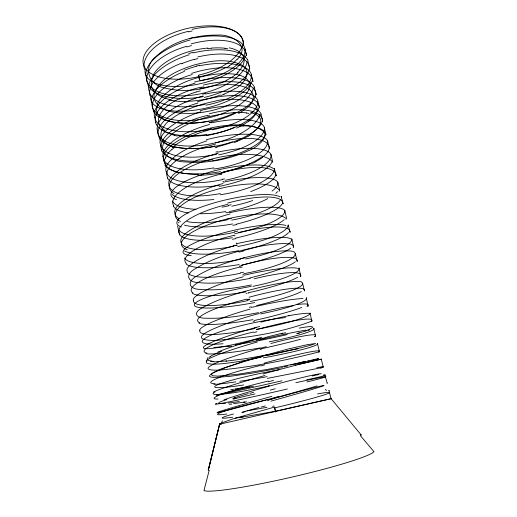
<?xml version="1.0" encoding="UTF-8"?>
<svg xmlns="http://www.w3.org/2000/svg" width="517" height="517" viewBox="0 0 517 517"><rect width="100%" height="100%" fill="white"/><g stroke="black" fill="none" stroke-linecap="round" stroke-linejoin="round"><path stroke-width="0.78" d="M251.256 75.295L251.243 74.726L252.923 81.544M244.916 49.832L244.896 48.992L246.544 55.642M294.955 254.681A54.899 8.298 -12.7 0 0 295.369 253.744C294.509 250.034 288.751 251.256 285.946 250.823C274.63 251.081 263.463 253.252 252.445 255.689C233.335 260.342 214.012 265.783 197.022 275.949C186.378 281.481 188.679 289.307 200.266 289.417C217.437 290.935 234.653 288.131 251.501 284.97M219.563 424.211L208.739 468.499L219.628 424.224L220.139 424.063L219.499 423.682L232.669 418.977L274.236 407.163M208.267 469.934L219.628 424.224L331.177 398.685L275.399 411.241L240.696 417.419M157 105.313L157.724 103.419M165.136 158.842L165.854 157.084M242.053 46.782C239.746 52.275 235.991 56.547 231.299 60.334C222.232 67.52 211.311 71.986 200.176 74.803C196.072 73.918 202.063 85.861 198.496 75.204M242.079 46.717L242.848 45.095A6.495 3.083 -15.5 0 1 242.925 44.966L242.945 44.934M221.709 422.247L222.368 420.799M152.605 77.989L153.614 75.967M237.174 59.403C251.592 45.399 230.776 33.741 217.612 35.111C195.361 34.742 171.883 41.463 155.475 56.993C142.375 67.501 149.187 85.525 164.845 87.968C185.48 93.344 207.899 89.467 226.879 80.271M248.923 106.198L250.344 104.673M163.43 95.645C178.417 82.087 198.793 75.921 218.568 73.905C229.031 73.692 245.956 72.206 250.209 84.42C249.058 97.157 234.214 102.502 224.074 106.896C208.396 112.435 191.322 114.987 174.804 112.351C164.781 111.349 150.189 103.801 154.88 91.625C161.911 76.891 178.604 70.15 193.19 65.265C208.862 61.096 226.957 57.607 242.105 65.252C253.311 71.734 243.042 85.208 234.763 88.834M236.263 74.261L238.13 72.651M171.786 149.71L174.003 147.836M248.935 121.211C276.498 98.87 227.486 96.589 214.82 101.28C199.316 104.363 183.858 109.662 171.108 119.22C164.076 123.886 156.005 135.176 164.451 142.375M209.282 357.363L210.581 356.523M226.814 67.488L229.27 65.963M248.192 136.294L250.545 134.892M238.602 113.527L241.051 112.131M178.733 99.503L181.99 97.823M255.825 161.756L252.393 163.469M236.553 128.074L239.365 126.794M181.764 63.843L182.204 63.669M218.853 352.523L221.644 351.392M221.076 95.432L224.081 94.249M233.942 142.627L237.077 141.471M308.003 330.492L309.547 329.969M232.786 398.601L235.752 397.644M297.437 364.55L321.425 359.121L297.197 364.873L266.423 373.016A56.773 2.585 -15.5 0 0 263.082 374.011M196.454 92.013L200.299 90.837M249.782 393.385L253.718 392.241M242.266 412.476L245.685 411.48M247.21 299.673L249.498 299.033M253.944 332.521L256.968 331.675M240.605 267.47L242.182 267.03M242.673 274.947L243.914 274.598M249.31 307.298L251.268 306.755M256.083 340.302L258.771 339.553M261.066 407.105L265.202 405.948M234.13 235.894L235.002 235.649M236.166 243.223L236.696 243.074M316.96 374.987L318.478 374.567M221.056 174.688L221.567 174.546M222.685 181.829L223.531 181.596M207.627 116.002L209.469 115.511M209.204 122.878L211.369 122.303M214.277 145.064L215.46 144.747M215.88 152.076L217.392 151.668M201.1 87.47L203.588 86.817M202.645 94.223L205.456 93.487M260.49 338.997L264.859 337.821M268.504 354.584L244.224 361.525L225.606 367.645L213.45 372.667L210.348 374.567L209.353 376.176L210.994 377.119L214.936 377.449L230.039 376.344L253.214 372.951L280.686 367.949M266.326 346.726C262.765 347.146 178.804 371.271 218.904 370.12C252.852 367.005 286.483 360.291 319.467 351.78L317.47 343.695M296.635 333.756L299.343 333.038M259.444 313.599C253.382 314.181 169.55 339.863 214.684 340.47C247.527 337.885 281.08 332.825 311.906 321.096L309.954 313.16M283.846 366.967L287.795 365.946M317.018 359.024L318.485 358.604L301.85 362.404M315.939 359.289L314.588 359.619M312.972 360.006L313.813 359.806M281.675 333.588L285.565 332.677M311.098 360.439L312.068 360.213M307.848 361.183L308.992 360.924M305.398 361.726L268.653 369.19L237.626 374.289L217.702 376.137L212.81 375.756L211.421 374.715L212.048 373.649L213.941 372.292L221.489 368.776L248.916 359.567L288.557 348.904L307.072 344.736L315.616 343.462L311.654 344.981L301.023 347.754L272.789 353.899L246.189 358.598L225.929 361.189M295.213 365.015L296.331 364.782M223.447 172.684L220.921 173.169M250.286 278.359C233.432 281.552 216.177 284.324 198.993 282.65C187.587 282.463 184.582 274.553 195.297 268.75C212.073 258.371 231.345 252.916 250.377 248.289C261.428 245.859 272.646 243.72 283.995 243.578C286.877 244.024 292.913 242.932 293.617 246.816L291.775 238.789M217.011 147.339L215.091 147.707M224.565 178.869L222.323 179.302M218.103 153.426L216.474 153.736M258.513 312.643C241.478 315.829 224.204 318.782 206.819 318.226C195.885 318.666 192.02 312.656 203.33 307.176C220.759 297.779 240.037 292.46 259.146 287.601C270.313 284.97 281.591 282.566 293.042 281.591C295.705 281.965 301.385 280.027 302.574 283.18L304.494 290.974A55.545 5.525 -13.1 0 0 304.532 290.528M281.319 367.826L282.586 367.574M210.186 122.497L209.359 122.652M211.369 128.468L210.716 128.591M248.367 293.113L247.785 293.223M249.879 299.724L247.255 300.196M254.752 321.025L253.033 321.335M256.296 327.746L254.261 328.114M261.253 349.421L260.154 349.615M262.817 356.258L261.408 356.51M267.386 378.392L323.293 367.335L321.283 359.173M269.454 385.268L268.672 385.411M274.592 407.706L275.516 411.907M246.628 293.43L246.047 293.533M215.996 173.951L219.719 173.344M243.326 402.375L246.583 401.845M246.396 387.414L249.892 386.852M229.393 404.384L231.81 404.081M230.782 389.637L233.6 389.282M228.255 346.468L231.635 346.099M207.685 48.63L211.375 48.262M324.838 374.819L327.164 383.039M233.18 112.719C209.605 114.948 184.343 121.43 167.043 138.537C153.911 151.791 173.111 162.222 185.254 161.924C206.658 163.773 228.54 159.611 248.095 150.828C258.623 147.332 276.136 131.337 255.262 127.208M197.778 175.496L201.313 175.392M213.825 347.379L216.332 347.327M240.224 126.083L243.669 126.038M184.349 101.81L187.665 101.804M213.663 361.745L215.673 361.771M224.934 48.372L227.913 48.779M246.215 113.016L248.935 113.43M169.162 99.988L171.961 100.602M174.559 135.448L177.279 136.055M171.993 146.615L174.403 147.403M325.29 389.566L326.608 390.393M163.753 130.743L165.498 131.9M331.145 398.697L361.17 434.965M181.112 241.853L180.866 241.277A54.246 13.455 -15.5 0 1 230.046 213.922M148.502 86.326L147.959 85.092M179.638 234.964L179.451 234.518M149.743 92.375L149.271 91.296M175.095 213.385L174.765 212.532A53.762 15.42 -15.6 0 1 223.092 183.522M173.673 206.677L173.369 205.902M254.461 87.787L256.161 94.844M260.975 114.244L262.701 121.249M264.277 127.647L266.016 134.711A52.908 20.893 -13 0 0 202.141 130.29A52.908 20.893 -13 0 0 166.067 164.69M267.606 141.173L269.357 148.108M272.73 161.995L270.966 154.68M274.353 168.568L276.136 175.819L276.136 175.476M279.574 189.765L277.771 182.191M281.216 196.46L283.038 203.834L283.038 203.355M295.323 253.75L297.21 261.402A55.035 7.723 -13 0 0 297.23 260.885M298.936 268.401L300.836 276.117M306.245 298.102L308.184 305.961M315.667 336.36L313.696 328.353A56.159 4.937 -10.3 0 1 269.228 341.815M329.019 390.574L331.022 398.704M151.798 87.483L151.403 85.699A49.044 24.15 -13.5 0 1 152.502 77.996M177.602 225.974L179.173 233.316M275.399 411.241L275.509 411.842M275.277 410.601L274.753 407.732M290.069 231.829L290.069 232.288L288.208 224.843A54.408 10.398 -12.6 0 1 287.801 226.129M243.397 42.905L243.391 44.546L243.358 42.704A51.177 24.745 -12.9 0 0 189.855 27.918A51.177 24.745 -12.9 0 0 143.222 63.423A51.177 24.745 -12.9 0 0 198.825 76.613M284.705 210.193L286.534 218.032A54.291 10.876 -12.9 0 1 286.011 219.331M249.737 68.994L248.057 61.775A51.61 21.449 -12.9 0 0 247.514 59.261M257.712 101.248L259.411 107.898A52.43 20.738 -15.7 0 0 197.261 101.901M192.059 29.366A51.312 24.441 -15.9 0 1 243.287 42.879M221.211 424.295A57.206 2.449 -13.2 0 1 219.712 424.16M360.666 434.493A78.442 4.614 -12.9 0 1 360.465 435.721L373.978 451.684A87.728 7.283 -12.9 0 1 290.27 477.475A87.728 7.283 -12.9 0 1 203.969 490.555L209.191 470.315A78.442 4.614 -12.9 0 1 208.551 469.274M243.184 416.812A54.498 1.835 -11.1 0 1 235.371 418.098M232.695 417.193A53.38 2.411 -12 0 1 233.51 414.001M241.82 412.398A54.343 1.396 -15.2 0 1 258.952 407.486M267.916 400.158A53.425 0.885 -15.5 0 1 324.01 385.508A53.425 0.885 -15.5 0 1 270.908 401.16M244.903 401.935A54.395 2.637 -10.9 0 1 233.555 403.661M239.293 401.522A53.393 3.309 -11.6 0 1 228.217 403.047M225.599 403.312A53.393 3.309 -11.6 0 1 226.911 399.557M233.774 398.064A54.291 2.772 -15 0 1 248.296 393.611M224.048 399.777A53.438 2.081 -15.4 0 1 279.6 383.336A53.438 2.081 -15.4 0 1 321.303 373.772M318.879 374.25A54.44 0.646 -13.7 0 1 312.384 376.001M281.952 380.796A53.561 0.556 -12.8 0 1 218.523 394.82A53.561 0.556 -12.8 0 1 253.511 386.16M247.41 387.071A54.64 3.419 -10.7 0 1 234.925 388.926M243.701 384.952A53.736 4.285 -11.3 0 1 217.819 384.713A53.736 4.285 -11.3 0 1 278.896 369.797M290.722 364.983A54.634 1.538 -15.2 0 1 305.366 361.351M226.679 360.937A55.836 6.417 -11.2 0 1 216.358 361.577M213.844 361.693A53.671 6.65 -12 0 1 210.555 361.441M212.086 361.021A54.854 6.921 -12.2 0 1 208.138 357.583M210.044 356.627A55.862 6.895 -14.2 0 1 218.064 352.639M217.922 352.025A54.88 6.301 -14.9 0 1 260.529 338.267M265.111 337.536A55.894 4.498 -15.4 0 1 282.605 333.161M299.291 328.114A55.125 3.761 -15.1 0 1 305.883 330.802M306.626 330.738A56.282 3.05 -11.8 0 1 297.721 333.291M287.31 334.544A55.351 3.697 -11 0 1 235.229 344.865M228.869 346.222A56.56 7.367 -10.9 0 1 216.985 347.127M223.047 343.747A55.752 8.117 -11.7 0 1 212.203 334.686A55.752 8.117 -11.7 0 1 285.604 317.554M260.923 322.123A55.939 4.55 -14.9 0 1 289.333 315.603M288.324 315.745A55.939 3.774 -12.9 0 1 309.263 313.328M226.142 67.242A48.624 22.128 -10.5 0 1 198.799 76.943M328.76 390.639A57.251 2.191 -12.9 0 1 329.219 390.774M278.605 396.487A57.154 0.982 -15.5 0 1 217.108 412.579A57.154 0.982 -15.5 0 1 271.852 396.332M317.522 393.928A57.284 2.327 -13.3 0 1 324.282 394.852A57.284 2.327 -13.3 0 1 274.391 407.958M274.21 406A57.297 0.355 -10.3 0 1 272.549 406.297M267.018 407.299A57.297 0.355 -10.3 0 1 247.107 410.866M226.763 414.02A57.213 3.16 -13 0 1 266.449 399.88M267.367 400.268A57.18 0.892 -15.5 0 1 272.336 398.891M317.024 385.934A57.154 0.801 -15.5 0 1 272.297 398.678M327.313 383.007A57.122 1.577 -13.2 0 1 327.022 383.259M287.349 388.978A57.057 1.241 -12.8 0 1 232.463 401.179A57.057 1.241 -12.8 0 1 216.914 403.48M233.122 399.169A57.057 1.241 -12.8 0 1 255.004 393.909M295.86 382.729A57.012 1.092 -13.1 0 1 306.969 381.985M270.339 390.096A57.038 1.163 -15.5 0 1 275.193 388.758M218.077 399.027A56.935 4.362 -13.3 0 1 268.233 381.094M268.433 381.798A56.909 1.926 -15.5 0 1 273.571 380.383M316.837 367.742A56.883 1.764 -15.5 0 1 320.695 368.098M213.482 392.06A56.805 2.669 -15.5 0 1 264.962 375.497M268.691 385.966A56.883 4.692 -12.7 0 1 215.066 391.886M323.364 375.025A56.954 1.713 -10.3 0 1 306.775 379.788M267.186 376.667A56.76 2.805 -10.3 0 1 239.83 381.268M235.746 381.882A56.76 2.805 -10.3 0 1 213.825 384.383M215.13 383.692A56.676 5.538 -13 0 1 260.141 365.538M260.704 365.991A56.644 3.289 -15.5 0 1 264.568 364.912M264.155 363.167A56.618 3.192 -15.5 0 1 318.918 351.838M319.403 351.702A56.586 0.879 -13.1 0 1 318.711 351.948M266.772 355.625A56.469 1.37 -13 0 1 298.27 348.704M317.593 343.663A56.443 1.519 -12.7 0 1 317.38 343.811M270.85 343.495A56.347 4.142 -15.5 0 1 314.258 336.729M315.544 336.393A56.321 2.081 -12.9 0 1 315.17 336.599M313.748 328.114A56.185 2.682 -12.9 0 1 313.793 328.334M258.862 339.947A56.211 2.572 -13.2 0 1 306.038 330.15M206.231 361.047A56.275 4.97 -15.5 0 1 257.33 342.008M261.415 357.066A56.347 7.012 -12.8 0 1 206.936 360.963M317.645 343.773A56.418 4.117 -10.3 0 1 263.276 357.874M300.539 339.294A56.295 2.236 -12.6 0 1 261.085 348.859M260.045 347.909A56.224 5.183 -10.3 0 1 205.766 353.589M206.942 353.072A56.146 7.826 -13 0 1 253.524 331.985M256.503 329.646A56.082 5.454 -15.5 0 1 311.415 320.928M311.984 320.779A56.062 3.244 -13.1 0 1 311.783 321.122M261.983 337.252A56.049 5.532 -15.5 0 1 203.336 347.702A56.049 5.532 -15.5 0 1 259.702 326.427M260.07 312.688A55.836 6.314 -15.4 0 1 293.766 305.547M297.113 304.571A55.81 5.099 -14.8 0 1 306.911 306.271M308.119 305.98A55.797 4.401 -12.9 0 1 307.725 306.381M310.019 313.14A55.92 3.865 -12.7 0 1 309.702 313.515M301.812 307.428A55.771 4.563 -12.6 0 1 254.603 320.45M252.975 319.648A55.707 7.471 -10.3 0 1 198.838 323.119M199.795 322.782A55.629 10.036 -13 0 1 246.913 299.117M249.084 297.243A55.571 7.749 -15.5 0 1 304.39 290.567M301.308 291.575A55.519 5.648 -12.8 0 1 256.658 305.521M306.31 297.727A55.668 4.983 -12.9 0 1 306.297 298.089M306.361 298.076A55.636 7.225 -10.3 0 1 260.536 313.935M251.424 307.428A55.694 4.853 -13.2 0 1 303.007 298.613M199.698 330.421A55.752 7.219 -15.5 0 1 250.183 309.063M254.261 328.657A55.823 9.254 -12.8 0 1 200.001 330.376M310.064 313.457A55.894 6.398 -10.3 0 1 256.697 329.31M254.635 302.568A55.409 8.285 -10.3 0 1 194.34 305.185A55.409 8.285 -10.3 0 1 251.249 286.392M254.177 278.805A55.306 8.576 -15.4 0 1 300.306 276.252M300.784 276.13A55.287 6.643 -12.9 0 1 300.351 276.782M302.626 283.167A55.409 6.126 -12.7 0 1 302.258 283.807M297.669 277.248A55.261 6.779 -12.6 0 1 248.283 292.784M246.021 291.859A55.196 9.668 -10.3 0 1 192.35 293.191M192.938 292.887A55.119 12.156 -13 0 1 240.379 266.914M241.769 265.234A55.06 9.92 -15.5 0 1 297.107 260.917M295.343 261.744A55.009 7.845 -12.8 0 1 249.847 277.933M298.975 267.955A55.157 7.199 -12.9 0 1 298.962 268.394M299.065 268.375A55.132 9.429 -10.3 0 1 252.884 286.36M244.063 275.231A55.183 7.076 -13.1 0 1 297.605 268.323M193.306 300.215A55.241 9.377 -15.5 0 1 243.326 276.724M247.249 300.732A55.313 11.406 -12.8 0 1 193.429 300.364M302.729 283.73A55.384 8.518 -10.3 0 1 250.306 301.43M293.578 246.822A54.783 8.795 -12.9 0 1 293.12 247.772M290.728 248.154A54.757 8.957 -12.5 0 1 241.943 265.072M242.079 265.628A54.724 11.464 -10.3 0 1 239.171 266.145M239.164 264.562A54.692 11.801 -10.3 0 1 186.062 263.819M186.327 263.411A54.621 14.198 -13 0 1 233.955 235.338M234.595 233.871A54.563 11.981 -15.5 0 1 289.947 231.862M288.538 232.631A54.511 9.978 -12.7 0 1 242.912 250.603M291.84 239.216A54.621 11.561 -10.3 0 1 245.446 258.972M236.838 243.675A54.679 9.209 -13.1 0 1 291.136 238.951M187.025 270.507A54.737 11.458 -15.5 0 1 236.67 244.993M240.347 273.273A54.808 13.481 -12.8 0 1 187.102 270.869M243.585 272.226A54.847 11.09 -10.3 0 1 240.353 272.795M295.252 254.642A54.873 10.754 -10.3 0 1 243.934 273.655M243.358 251.204A54.479 12.266 -10.3 0 1 238.97 252.05M238.667 250.719A54.453 12.641 -10.3 0 1 184.511 250.881M187.309 249.801A54.35 15.284 -12.6 0 1 215.072 222.388A54.35 15.284 -12.6 0 1 285.707 218.271M191.251 255.631A54.472 10.101 -13 0 1 212.603 236.082A54.472 10.101 -13 0 1 285.985 225.502M240.612 259.204A54.563 14.437 -12.5 0 1 184.485 257.983M244.638 257.841A54.602 11.949 -10.3 0 1 240.483 258.642M284.169 219.609A54.259 11.031 -12.5 0 1 235.765 238.078M235.901 238.634A54.233 13.494 -10.3 0 1 232.411 239.248M232.417 237.71A54.201 13.849 -10.3 0 1 179.916 234.97M179.929 234.388A54.13 16.169 -13.1 0 1 227.654 204.364M227.551 203.097A54.072 13.998 -15.5 0 1 282.915 203.381M282.082 204.008A54.026 11.994 -12.8 0 1 236.366 224.184M284.802 210.568A54.136 13.604 -10.3 0 1 238.641 232.488M229.916 212.681A54.188 11.271 -13.1 0 1 284.453 210.257M233.555 246.266A54.311 15.478 -12.8 0 1 180.937 241.891M237.393 245.142A54.35 13.151 -10.3 0 1 233.561 245.814M288.066 226.097A54.375 12.809 -10.3 0 1 237.723 246.519M236.612 224.585A53.994 14.282 -10.2 0 1 232.85 225.315M232.54 223.951A53.962 14.612 -10.2 0 1 184.472 225.153M178.914 222.853A53.962 14.612 -10.2 0 1 178.242 222.368M180.511 221.502A53.858 17.216 -12.6 0 1 210.07 191.4A53.858 17.216 -12.6 0 1 279.109 189.901M279.542 189.771A53.807 12.88 -12.8 0 1 279.031 191.439M181.441 226.95A53.981 12.13 -12.9 0 1 211.143 203.795A53.981 12.13 -12.9 0 1 279.955 196.822M281.319 196.441A53.897 14.76 -10.2 0 1 281.332 197.242M280.511 199.691A53.897 14.76 -10.2 0 1 231.681 220.126M234.453 232.314A54.072 16.402 -12.5 0 1 178.779 229.858M237.833 231.086A54.111 13.94 -10.2 0 1 234.33 231.765M277.526 191.652A53.774 13.035 -12.5 0 1 275.807 193.371M267.78 198.612A53.774 13.035 -12.5 0 1 229.69 211.531M229.826 212.086A53.749 15.445 -10.2 0 1 225.761 212.791M225.774 211.556A53.723 15.814 -10.2 0 1 200.389 213.728M188.55 212.965A53.723 15.814 -10.2 0 1 173.783 206.651M173.706 205.811A53.645 18.063 -13.1 0 1 220.921 174.119M221.231 172.775A53.587 15.904 -15.6 0 1 276.013 175.463M275.38 175.954A53.542 13.959 -12.8 0 1 250.674 191.594M277.862 182.436A53.652 15.562 -10.2 0 1 272.097 191.077M252.671 200.551A53.652 15.562 -10.2 0 1 231.816 206.186M223.628 182.165A53.703 13.261 -13 0 1 277.726 182.165M226.866 219.958A53.833 17.384 -12.7 0 1 186.999 221.554M178.972 218.704A53.833 17.384 -12.7 0 1 174.901 213.424M231.299 218.517A53.865 15.155 -10.2 0 1 226.885 219.279M213.864 199.504A53.484 16.544 -10.2 0 1 172.096 194.295M173.951 193.591A53.38 19.077 -12.6 0 1 204.868 161.071A53.38 19.077 -12.6 0 1 272.498 162.06M271.845 162.144A53.303 14.935 -12.8 0 1 219.247 186.391M176.543 199.678A53.503 14.088 -13 0 1 204.558 173.693A53.503 14.088 -13 0 1 273.642 168.775M274.404 168.561A53.413 16.951 -10.2 0 1 220.177 194.786M228.404 205.863A53.594 18.295 -12.5 0 1 222.064 207.136M195.995 209.288A53.594 18.295 -12.5 0 1 172.465 201.055M231.157 204.784A53.626 15.891 -10.2 0 1 228.281 205.333M219.247 185.312A53.238 17.72 -10.2 0 1 167.973 178.785M167.792 178.824A53.206 19.788 -12.9 0 1 167.398 177.732M167.611 177.674A53.173 19.892 -13.2 0 1 214.141 144.489M215.195 142.996A53.115 17.74 -15.6 0 1 269.228 148.075M269.195 148.327A53.083 15.781 -12.8 0 1 262.151 157.323M271.037 154.796A53.18 17.488 -10.2 0 1 225.128 180.304M217.463 152.224A53.232 15.18 -13 0 1 271.05 154.641M216.274 153.723A53.283 17.287 -15.6 0 0 168.788 184.233A53.316 19.355 -13 0 0 169.169 185.422M220.313 193.578A53.348 19.252 -12.8 0 1 168.981 185.461M206.315 139.771A52.999 16.085 -12.9 0 1 267.722 141.141M267.644 141.167A52.941 18.806 -10.1 0 1 213.721 169.059M166.17 171.644A53.057 18.457 -15.6 0 1 206.955 140.837M167.081 173.137A53.083 20.247 -12.9 0 1 166.241 171.625M222.394 179.606A53.115 20.137 -12.5 0 1 166.648 173.247M261.35 157.284A53.064 16.24 -11.5 0 1 223.17 171.999M262.701 157.304A54.072 16.499 -11.4 0 1 255.553 161.724M220.565 171.605A53.005 18.476 -10.1 0 1 166.215 166.623M165.834 166.726A52.973 20.661 -12.7 0 1 164.891 165.078M265.292 134.834A52.831 16.79 -12.8 0 1 212.804 160.813M211.427 122.852A52.766 17.022 -13 0 1 264.433 127.615M162.907 156.386A52.818 19.11 -15.7 0 1 209.572 124.461M163.353 157.944A52.85 21.132 -13.1 0 1 162.874 156.392M213.851 167.87A52.883 21.042 -12.8 0 1 163.178 157.982M212.817 159.747A52.773 19.549 -10.1 0 1 162.17 151.423M162.002 151.462A52.74 21.552 -12.9 0 1 161.53 150.008M161.653 149.975A52.708 21.649 -13.2 0 1 207.491 115.414M209.262 113.772A52.656 19.51 -15.7 0 1 262.571 121.224M262.177 121.333A52.605 17.675 -12.8 0 1 216.843 146.88M200.376 110.638A52.54 17.901 -12.9 0 1 261.124 114.212M259.98 114.38A52.456 22.638 -12.8 0 1 206.49 144.631A52.456 22.638 -12.8 0 1 157.523 130.963M160.419 144.405A52.592 20.208 -15.7 0 1 200.939 111.698M161.201 145.794A52.624 21.992 -12.8 0 1 160.483 144.379M216.591 154.26A52.656 21.876 -12.6 0 1 160.768 145.904M264.349 127.693A52.715 19.303 -10.1 0 1 218.594 154.887M214.775 146.317A52.553 20.169 -10.1 0 1 160.16 139.454M159.96 139.506A52.514 22.399 -12.7 0 1 159.152 137.955M159.469 137.858A52.482 22.496 -12.9 0 1 197.985 103.019M258.797 108.001A52.372 18.58 -12.8 0 1 206.49 135.641M205.501 94.036A52.307 18.806 -13 0 1 257.867 100.918M157.162 128.966A52.366 20.906 -15.7 0 1 203.052 95.949M157.64 130.937A52.391 22.845 -13.1 0 1 157.084 128.985M206.503 134.588A52.314 21.313 -10.1 0 1 156.47 124.532M156.321 124.565A52.282 23.252 -12.9 0 1 155.753 122.716M155.791 122.71A52.249 23.323 -13.2 0 1 201.023 87.14M203.427 85.098A52.198 21.223 -15.7 0 1 256.031 94.695M194.554 82.048A52.081 19.652 -12.9 0 1 254.629 87.748M253.369 87.922A51.997 24.312 -13.1 0 1 198.354 119.744A51.997 24.312 -13.1 0 1 151.92 101.927M154.764 117.63A52.139 21.901 -15.7 0 1 195.051 83.095M155.417 118.884A52.165 23.679 -12.9 0 1 154.829 117.611M210.833 129.076A52.198 23.569 -12.6 0 1 155.055 118.975M257.789 101.235A52.262 21.068 -10 0 1 212.177 129.838M255.682 94.928A52.152 19.439 -12.8 0 1 210.535 121.947M209.042 121.262A52.094 21.876 -10 0 1 154.363 112.667M154.189 112.712A52.055 24.066 -12.7 0 1 153.51 111.297M153.788 111.213A52.03 24.163 -13 0 1 192.253 74.545M191.62 73.414A51.978 22.412 -15.8 0 1 252.878 81.557M251.63 81.712A51.894 20.415 -12.8 0 1 195.025 110.127A51.894 20.415 -12.8 0 1 150.861 95.735M199.691 65.749A51.855 20.525 -13 0 1 251.411 74.687M196.227 66.15A51.881 22.438 -15.8 0 1 199.665 65.265M184.02 70.37A51.887 22.606 -15.8 0 1 196.26 66.292M151.468 101.985A51.907 23.039 -15.7 0 1 184.491 71.352M150.072 95.852A51.803 24.958 -13.3 0 1 181.247 63.3M182.055 63.507A51.778 23.381 -15.8 0 1 194.65 59.274M194.683 59.423A51.778 22.935 -15.8 0 1 197.817 58.615M197.694 56.98A51.752 22.851 -15.8 0 1 249.608 68.567M247.087 61.898A51.551 25.908 -13.2 0 1 193.003 95.076A51.551 25.908 -13.2 0 1 146.311 75.359M193.19 52.889A51.635 21.365 -13.3 0 1 247.262 59.339M188.673 53.594A51.661 23.388 -15.8 0 1 193.054 52.301M149.232 91.309A51.687 23.549 -15.8 0 1 189.183 54.763M205.159 104.305A51.752 25.204 -12.6 0 1 149.419 92.459M251.346 75.282A51.81 22.761 -10 0 1 205.869 105.184M249.284 69.065A51.706 21.132 -12.7 0 1 204.325 97.416M203.407 96.621A51.648 23.543 -9.9 0 1 148.657 86.287M148.256 85.001A51.577 25.785 -13.1 0 1 186.521 46.349M186.805 46.982A51.558 23.924 -15.9 0 1 191.516 45.586M191.135 43.9A51.532 23.808 -15.9 0 1 246.435 55.668M245.433 55.784A51.448 22.076 -12.8 0 1 189.901 85.576A51.448 22.076 -12.8 0 1 145.245 69.291M193.991 37.987A51.409 22.179 -13 0 1 245.058 48.902M189.907 38.542A51.441 24.041 -15.9 0 1 193.972 37.521M145.852 75.417A51.467 24.15 -15.9 0 1 190.23 39.925M144.463 69.407A51.357 26.548 -13.3 0 1 188.259 31.363M188.395 31.918A51.338 24.538 -15.9 0 1 192.15 30.968M245.006 49.819A51.37 24.435 -9.9 0 1 199.82 80.93M242.99 44.927A1.512 0.724 -15.3 0 1 243.32 44.527M251.443 163.275A52.908 16.712 -10.8 0 1 225.031 171.78M225.25 172.219A51.758 17.559 -10.2 0 1 219.712 173.298M216.009 173.783A53.71 18.909 -10.2 0 1 201.436 175.224M198.864 174.171A52.547 19.375 -10.5 0 1 164.839 158.881M165.724 157.103A53.296 20.648 -14.1 0 1 171.566 149.704M172.09 147.784A52.198 19.892 -14.9 0 1 240.883 125.482M243.908 125.864A52.947 17.307 -14.9 0 1 255.482 127.098M233.367 112.532A51.771 18.095 -15.2 0 1 246.428 112.887M250.706 112.544A50.769 17.326 -14.5 0 1 249.64 134.834M247.947 136.255A51.545 18.043 -10.8 0 1 236.87 141.387M232.547 141.768A50.453 18.431 -10.3 0 1 175.134 147.022M172.155 146.524A51.299 21.572 -11.7 0 1 164.555 142.337M248.709 121.191A50.679 18.386 -11.1 0 1 239.145 126.73M234.97 127.408A49.554 18.67 -10.4 0 1 177.964 135.603M174.72 135.344A50.336 21.856 -11.3 0 1 165.627 131.848M164.716 130.329A49.315 21.83 -12.2 0 1 178.074 99.212M181.81 97.726A50.065 20.926 -15.6 0 1 196.37 91.864M199.685 88.911A49.109 19.976 -15.7 0 1 250.448 104.667M248.735 106.198A49.878 18.754 -11.4 0 1 240.838 112.092M235.468 112.506A48.863 19.058 -10.6 0 1 179.153 122.917A48.863 19.058 -10.6 0 1 158.008 105.255M157.614 103.432A49.464 22.567 -14.3 0 1 163.256 95.632M234.569 88.782A49.205 20.622 -10.7 0 1 223.919 94.159M220.488 94.992A48.146 20.861 -10.1 0 1 187.93 101.287M184.44 101.668A49.173 23.097 -10.3 0 1 172.096 100.485M169.718 99.548A48.152 23.226 -11 0 1 151.895 87.463M152.67 76.018A48.23 23.608 -14.5 0 1 207.905 48.062M211.479 48.094A49.083 21.52 -15.5 0 1 225.089 48.236M229.264 47.835A48.255 20.712 -14.9 0 1 237.458 72.613M236.075 74.235A49.225 21.216 -10.9 0 1 226.704 80.206M237.012 59.39A49.458 21.934 -11.2 0 1 229.089 65.918"/></g></svg>
